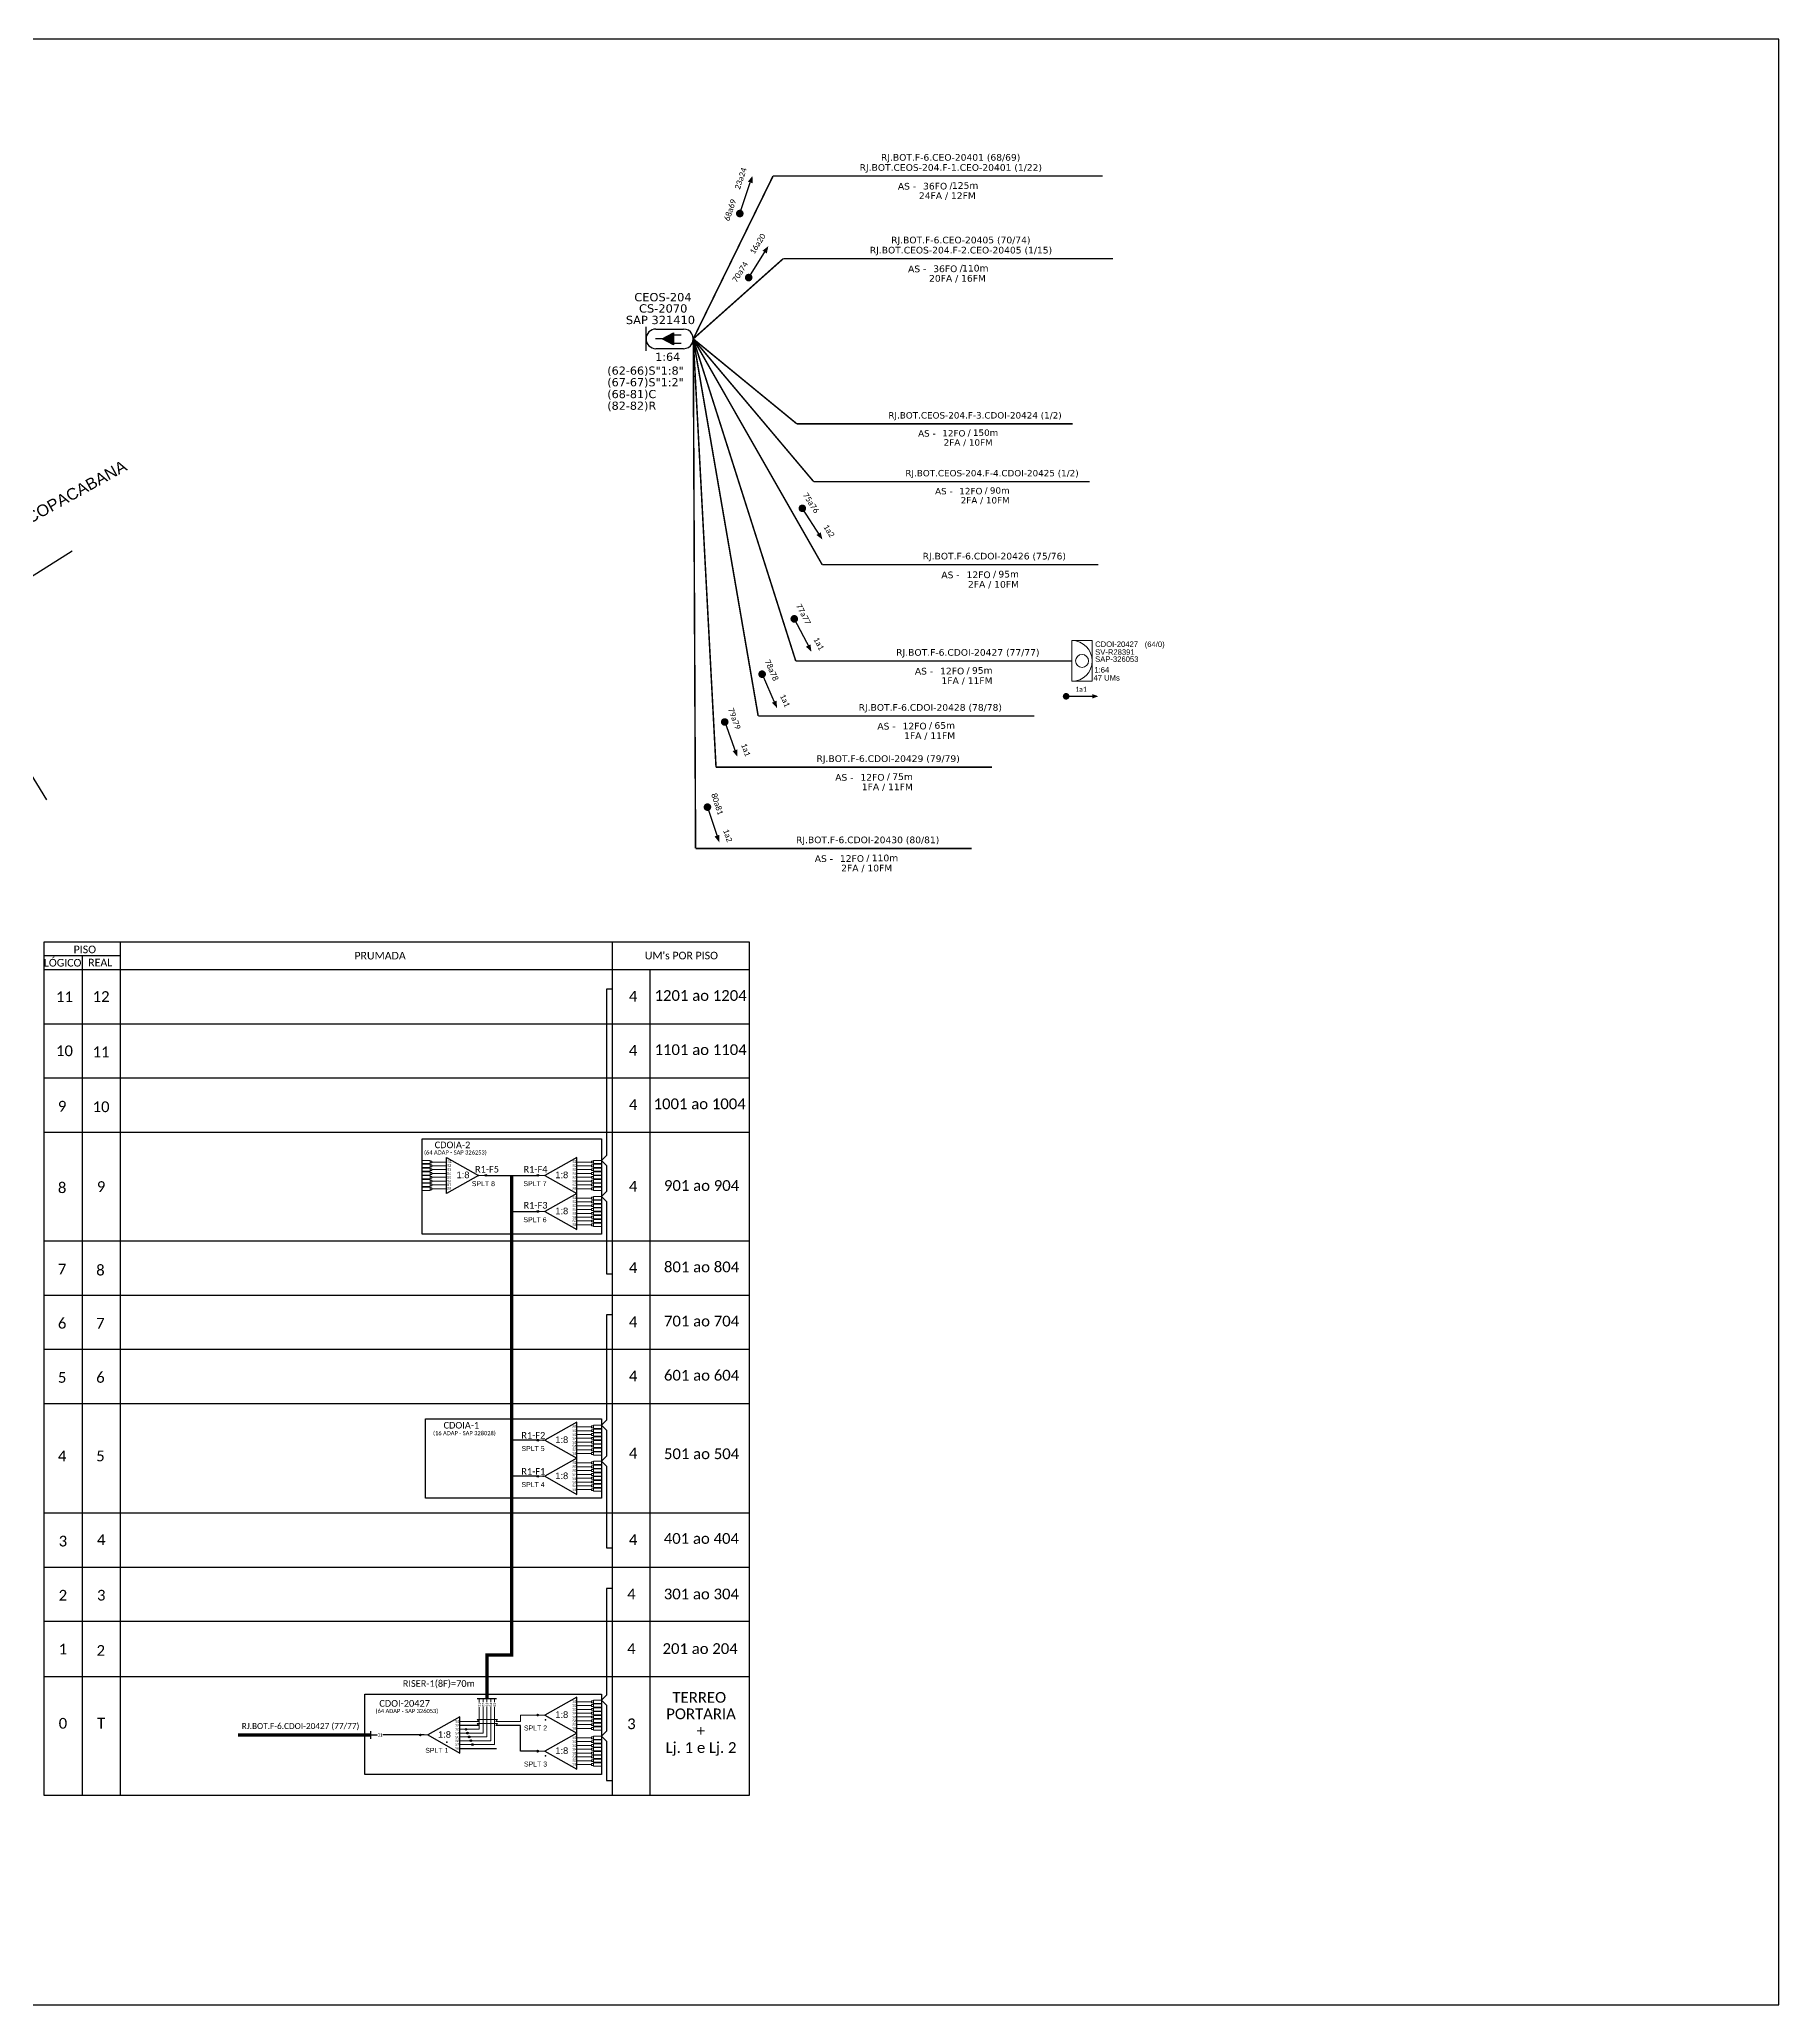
# Model space of a CAD drawing. Extents: x -4 to 837, y 1 to 595.
# Drawn here: x 312 to 837, y 1 to 595 of the extents above; entities that cross this region are included whole.
import ezdxf
from ezdxf.enums import TextEntityAlignment as Align

# ---------------------------------------------------------------- set-up
doc = ezdxf.new("R2010")
doc.units = 0
for name, color, linetype, lineweight in [("20.0-LEGENDA DOS CDO'S", 1, 'Continuous', 0), ('20.1-CDO_INTERIOR', 1, 'Continuous', 0), ('40.1-ETIQUETAS', 1, 'Continuous', 20)]:
    doc.layers.add(name, color=color, linetype=linetype, lineweight=lineweight)
for name, color, linetype in [('20.4-CEOS', 1, 'Continuous'), ('CABO OPTICO EXISTENTE', 5, 'Continuous'), ('CAP a instalar', 1, 'Continuous'), ('QUADRA', 7, 'Continuous'), ('Segmento de Logradouro Texto', 238, 'Continuous'), ('SETA', 7, 'Continuous')]:
    doc.layers.add(name, color=color, linetype=linetype)
doc.layers.add('DROP DE CLIENTE', color=140, linetype='Continuous', plot=False)
doc.styles.add('ARIAL', font='arial.ttf')
doc.styles.add('DIGICADE', font='arial.ttf')
doc.styles.add('siredit', font='verdana.ttf')
doc.styles.add('WMF-Calibri0', font='CALIBRI.TTF')
doc.linetypes.add('FENCELINE1', pattern='A,0.25,-0.1,[133,ltypeshp.shx,S=0.1,R=0,X=-0.1,Y=0],-0.1,1', length=1.45)
doc.linetypes.add('RESERVA', pattern='A,0.5,-0.15,["RESERVA",Standard,S=0.18,R=0,X=0,Y=-0.1],-1.3', length=1.95)

# ---------------------------------------------------------------- blocks, each defined once
blk = doc.blocks.new('ETIQUETA_RS5F')
at = {"layer": '40.1-ETIQUETAS', "color": 0, "style": 'siredit'}
blk.add_text('/', height=1.5, dxfattribs=at).set_placement((1.58, -1.95), align=Align.MIDDLE_RIGHT)
for tag, p in [('ETIQUETA_R_PRIMARIA', (1.21, 4.1)), ('ETIQUETA_R_SECUNDARIA', (1.21, 2.1)), ('F_ATIVAS/F_MORTAS', (1.14, -4.24))]:
    blk.add_attdef(tag, text='', height=1.5, dxfattribs=at).set_placement(p, align=Align.MIDDLE_CENTER)
for tag, p in [('TIPO_CABO', (-6.58, -2.12)), ('CAP_CABO', (0.4, -2.09))]:
    blk.add_attdef(tag, text='', height=1.5, dxfattribs=at).set_placement(p, align=Align.MIDDLE_RIGHT)
blk.add_attdef('METROS', text='', height=1.5, dxfattribs=at).set_placement((2.14, -1.95), align=Align.MIDDLE_LEFT)
for tag, p in [('FUSÃO_1', (0.85, -8.39)), ('FUSÃO_2', (0.85, -10.6)), ('FUSÃO_3', (0.85, -12.93)), ('FUSÃO_4', (0.85, -15.14)), ('FUSÃO_5', (0.85, -17.16))]:
    blk.add_attdef(tag, text='', height=1.5, dxfattribs=at).set_placement(p, align=Align.CENTER)
blk = doc.blocks.new('*U83')
at = {"layer": '20.4-CEOS', "color": 7, "style": 'siredit'}
for tag, p in [('FIBRAS_SPLITTER', (0, 0)), ('FIBRAS_TOP_C', (0, -4.13)), ('RESERVA_FINAIS', (0, -5.46))]:
    blk.add_attdef(tag, p, '', height=1.01, dxfattribs=at)
for tag, p, flags in [('ID_ATIVIDADE', (0, -6.77), 3), ('FATOR', (0, -8.09), 1), ('QTDE', (0, -9.4), 1), ('FID', (0, -10.71), 1)]:
    blk.add_attdef(tag, p, '', height=1.01, dxfattribs=dict(at, flags=flags))
blk = doc.blocks.new('*U84')
at = {"layer": '20.4-CEOS', "color": 7, "style": 'siredit'}
blk.add_attdef('FIBRAS_SPLITTER', (0, 0), '', height=1.01, dxfattribs=at)
for tag, p, flags in [('ID_ATIVIDADE', (0, -1.48), 3), ('FATOR', (0, -2.79), 1), ('QTDE', (0, -4.11), 1), ('FID', (0, -5.42), 1)]:
    blk.add_attdef(tag, p, '', height=1.01, dxfattribs=dict(at, flags=flags))
blk = doc.blocks.new('SPLT_1-8_SC-APC')
at = {"color": 1}
blk.add_lwpolyline([(-7.37, -2.1), (-17.04, -7.55), (-7.37, -13), (-7.37, -2.1)], dxfattribs=at)
at = {"color": 3, "lineweight": 0}
for points in [[(-2.99, -3.51), (-7.37, -3.51)], [(-7.37, -4.66), (-2.99, -4.66)], [(-7.37, -5.82), (-2.99, -5.82)], [(-2.41, -3.02), (-2.41, -4)], [(-2.41, -3.02), (0, -3.02)], [(-2.41, -4), (0, -4)], [(-2.41, -4.17), (-2.41, -5.16)], [(-2.41, -4.17), (0, -4.17)], [(-2.41, -5.16), (0, -5.16)], [(-2.41, -5.32), (-2.41, -6.31)], [(-2.41, -5.32), (0, -5.32)], [(-7.37, -6.97), (-2.99, -6.97)], [(-7.37, -8.12), (-2.99, -8.12)], [(-7.37, -9.28), (-2.99, -9.28)], [(-7.37, -10.43), (-2.99, -10.43)], [(-7.37, -11.58), (-2.99, -11.58)], [(-2.41, -6.31), (0, -6.31)], [(-2.41, -6.48), (-2.41, -7.46)], [(-2.41, -6.48), (0, -6.48)], [(-2.41, -7.46), (0, -7.46)], [(-2.41, -7.63), (-2.41, -8.62)], [(-2.41, -7.63), (0, -7.63)], [(-2.41, -8.62), (0, -8.62)], [(-2.41, -8.78), (-2.41, -9.77)], [(-2.41, -8.78), (0, -8.78)], [(-2.41, -9.77), (0, -9.77)], [(-2.41, -9.94), (-2.41, -10.92)], [(-2.41, -9.94), (0, -9.94)], [(-2.41, -10.92), (0, -10.92)], [(-2.41, -11.09), (-2.41, -12.08)], [(-2.41, -11.09), (0, -11.09)], [(-2.41, -12.08), (0, -12.08)]]:
    blk.add_lwpolyline(points, dxfattribs=at)
for points in [[(-2.99, -3.22), (-2.41, -3.22), (-2.41, -3.8), (-2.99, -3.8)], [(-2.99, -4.38), (-2.41, -4.38), (-2.41, -4.95), (-2.99, -4.95)], [(-2.99, -5.53), (-2.41, -5.53), (-2.41, -6.1), (-2.99, -6.1)], [(-2.99, -6.68), (-2.41, -6.68), (-2.41, -7.26), (-2.99, -7.26)], [(-2.99, -7.84), (-2.41, -7.84), (-2.41, -8.41), (-2.99, -8.41)], [(-2.99, -8.99), (-2.41, -8.99), (-2.41, -9.56), (-2.99, -9.56)], [(-2.99, -10.14), (-2.41, -10.14), (-2.41, -10.72), (-2.99, -10.72)], [(-2.99, -11.3), (-2.41, -11.3), (-2.41, -11.87), (-2.99, -11.87)]]:
    blk.add_lwpolyline(points, close=True, dxfattribs=at)
at = {"color": 1, "lineweight": 0}
blk.add_lwpolyline([(-17.04, -7.55), (-19.26, -7.55)], dxfattribs=at)
at = {"color": 1, "style": 'ARIAL'}
for s, height, p in [('S1', 0.75, (-8.74, -3.78)), ('S2', 0.75, (-8.74, -4.97)), ('S3', 0.75, (-8.74, -6.18)), ('1:8', 2, (-13.91, -8.4)), ('S4', 0.75, (-8.74, -7.36)), ('S5', 0.75, (-8.74, -8.57)), ('S6', 0.75, (-8.74, -9.69)), ('S7', 0.75, (-8.74, -10.78)), ('S8', 0.75, (-8.74, -11.9))]:
    blk.add_text(s, height=height, dxfattribs=at).set_placement(p)
blk = doc.blocks.new('SPLITTER_')
blk.add_point((0, 0))
at = {"style": 'ARIAL', "flags": 4}
blk.add_attdef('SPLT', (0, -3.26), '', height=1.5, dxfattribs=at)
blk = doc.blocks.new('SPLT_1-8_SC-APC_ESQ')
at = {"color": 3, "lineweight": 0}
for points in [[(2.41, -3.02), (0, -3.02)], [(2.41, -4), (0, -4)], [(2.41, -4.17), (0, -4.17)], [(2.41, -5.16), (0, -5.16)], [(2.41, -5.32), (0, -5.32)], [(2.41, -3.02), (2.41, -4)], [(2.41, -4.17), (2.41, -5.16)], [(2.41, -5.32), (2.41, -6.31)], [(2.99, -3.51), (7.37, -3.51)], [(7.37, -4.66), (2.99, -4.66)], [(7.37, -5.82), (2.99, -5.82)], [(2.41, -6.31), (0, -6.31)], [(2.41, -6.48), (0, -6.48)], [(2.41, -7.46), (0, -7.46)], [(2.41, -7.63), (0, -7.63)], [(2.41, -8.62), (0, -8.62)], [(2.41, -8.78), (0, -8.78)], [(2.41, -9.77), (0, -9.77)], [(2.41, -9.94), (0, -9.94)], [(2.41, -10.92), (0, -10.92)], [(2.41, -11.09), (0, -11.09)], [(2.41, -6.48), (2.41, -7.46)], [(2.41, -7.63), (2.41, -8.62)], [(2.41, -8.78), (2.41, -9.77)], [(2.41, -9.94), (2.41, -10.92)], [(2.41, -11.09), (2.41, -12.08)], [(7.37, -6.97), (2.99, -6.97)], [(7.37, -8.12), (2.99, -8.12)], [(7.37, -9.28), (2.99, -9.28)], [(7.37, -10.43), (2.99, -10.43)], [(7.37, -11.58), (2.99, -11.58)], [(2.41, -12.08), (0, -12.08)]]:
    blk.add_lwpolyline(points, dxfattribs=at)
for points in [[(2.99, -3.22), (2.41, -3.22), (2.41, -3.8), (2.99, -3.8)], [(2.99, -4.38), (2.41, -4.38), (2.41, -4.95), (2.99, -4.95)], [(2.99, -5.53), (2.41, -5.53), (2.41, -6.1), (2.99, -6.1)], [(2.99, -6.68), (2.41, -6.68), (2.41, -7.26), (2.99, -7.26)], [(2.99, -7.84), (2.41, -7.84), (2.41, -8.41), (2.99, -8.41)], [(2.99, -8.99), (2.41, -8.99), (2.41, -9.56), (2.99, -9.56)], [(2.99, -10.14), (2.41, -10.14), (2.41, -10.72), (2.99, -10.72)], [(2.99, -11.3), (2.41, -11.3), (2.41, -11.87), (2.99, -11.87)]]:
    blk.add_lwpolyline(points, close=True, dxfattribs=at)
at = {"color": 1}
blk.add_lwpolyline([(7.37, -2.1), (17.04, -7.55), (7.37, -13), (7.37, -2.1)], dxfattribs=at)
at = {"color": 1, "lineweight": 0}
blk.add_lwpolyline([(17.04, -7.55), (19.26, -7.55)], dxfattribs=at)
at = {"color": 1, "style": 'ARIAL'}
for s, height, p in [('S3', 0.75, (7.55, -6.18)), ('S2', 0.75, (7.56, -4.97)), ('S1', 0.75, (7.7, -3.78)), ('S5', 0.75, (7.55, -8.57)), ('S4', 0.75, (7.55, -7.36)), ('S6', 0.75, (7.55, -9.69)), ('S7', 0.75, (7.55, -10.78)), ('S8', 0.75, (7.55, -11.9)), ('1:8', 2, (10.45, -8.4))]:
    blk.add_text(s, height=height, dxfattribs=at).set_placement(p)

msp = doc.modelspace()

# ---------------------------------------------------------------- hatches: boundary and pattern name
h = msp.add_hatch(color=3)
h.dxf.hatch_style = 1
edge = h.paths.add_edge_path()
edge.add_arc((446.44, 251.9), 0.256, 0, 360)
h = msp.add_hatch(color=3)
h.dxf.hatch_style = 1
edge = h.paths.add_edge_path()
edge.add_arc((462.15, 251.9), 0.256, 0, 360)
h = msp.add_hatch(color=3)
h.dxf.hatch_style = 1
edge = h.paths.add_edge_path()
edge.add_arc((462.15, 241.01), 0.256, 0, 360)
h = msp.add_hatch(color=3)
h.dxf.hatch_style = 1
edge = h.paths.add_edge_path()
edge.add_arc((462.15, 171.86), 0.256, 0, 360)
h = msp.add_hatch(color=3)
h.dxf.hatch_style = 1
edge = h.paths.add_edge_path()
edge.add_arc((462.15, 160.96), 0.256, 0, 360)
h = msp.add_hatch(color=3)
h.dxf.hatch_style = 1
edge = h.paths.add_edge_path()
edge.add_arc((440.45, 84.5), 0.256, 0, 360)
h = msp.add_hatch(color=3)
h.dxf.hatch_style = 1
edge = h.paths.add_edge_path()
edge.add_arc((440.95, 83.34), 0.256, 0, 360)
h = msp.add_hatch(color=3)
h.dxf.hatch_style = 1
edge = h.paths.add_edge_path()
edge.add_arc((462.12, 88.78), 0.256, 0, 360)
h = msp.add_hatch(color=3)
h.dxf.hatch_style = 1
edge = h.paths.add_edge_path()
edge.add_arc((426.68, 82.77), 0.256, 0, 360)
h = msp.add_hatch(color=3)
h.dxf.hatch_style = 1
edge = h.paths.add_edge_path()
edge.add_arc((441.45, 82.19), 0.256, 0, 360)
h = msp.add_hatch(color=3)
h.dxf.hatch_style = 1
edge = h.paths.add_edge_path()
edge.add_arc((441.95, 81.04), 0.256, 0, 360)
h = msp.add_hatch(color=3)
h.dxf.hatch_style = 1
edge = h.paths.add_edge_path()
edge.add_arc((442.45, 79.88), 0.256, 0, 360)
h = msp.add_hatch(color=3)
h.dxf.hatch_style = 1
edge = h.paths.add_edge_path()
edge.add_arc((462.12, 77.88), 0.256, 0, 360)
at = {"layer": 'DROP DE CLIENTE'}
h = msp.add_hatch(color=5, dxfattribs=at)
h.dxf.hatch_style = 1
h.paths.add_polyline_path([(503.15, 506.55), (499.72, 504.73), (503.15, 502.9)])

# ---------------------------------------------------------------- linework, layer by layer
for p, q in [((837.17, 595.26), (-3.83, 595.26)), ((837.17, 1.26), (837.17, 595.26)), ((-3.83, 1.26), (837.17, 1.26))]:
    msp.add_line(p, q)
at = {"color": 3}
msp.add_line((427.8, 82.77), (415.36, 82.77), dxfattribs=at)
for points, const_width in [([(523.04, 542.06, 1), (523.4, 543.15, 1)], 1.15), ([(525.6, 522.76, 1), (526.21, 523.73, 1)], 1.15), ([(541.8, 453.99, 1), (542.42, 453.02, 1)], 1.15), ([(539.4, 420.61, 1), (539.94, 419.59, 1)], 1.15), ([(529.73, 403.91, 1), (530.19, 402.86, 1)], 1.15), ([(621.33, 396.69, 1), (622.33, 396.69, 1)], 1), ([(518.45, 389.47, 1), (518.85, 388.39, 1)], 1.15), ([(513.25, 363.75, 1), (513.61, 362.66, 1)], 1.15)]:
    msp.add_lwpolyline(points, format="xyb", close=True, dxfattribs=dict(const_width=const_width))
at = {"color": 0}
for points in [[(526.19, 322.35), (312.88, 322.35)], [(336.02, 318.23), (312.88, 318.23)]]:
    msp.add_lwpolyline(points, dxfattribs=at)
for points in [[(312.88, 322.35), (312.88, 64.63), (526.19, 64.63), (526.19, 322.35)], [(336.02, 64.63), (336.02, 322.35)], [(484.6, 322.35), (484.6, 64.63)], [(324.45, 318.23), (324.45, 64.63)], [(312.88, 314.12), (526.19, 314.12)], [(496.17, 64.63), (496.17, 314.12)], [(312.88, 297.75), (526.19, 297.75)], [(312.88, 281.38), (526.19, 281.38)], [(312.88, 265.01), (526.19, 265.01)], [(312.88, 232.09), (526.19, 232.09)], [(312.88, 215.72), (526.19, 215.72)], [(312.88, 199.34), (526.19, 199.34)], [(312.88, 182.97), (526.19, 182.97)], [(312.88, 149.88), (526.19, 149.88)], [(312.88, 133.51), (526.19, 133.51)], [(312.88, 117.14), (526.19, 117.14)], [(312.88, 100.46), (526.19, 100.46)]]:
    msp.add_lwpolyline(points)
at = {"color": 3}
for points in [[(484.61, 308.19), (482.96, 308.19), (482.95, 257.94), (481.38, 256.43), (482.95, 254.93), (482.95, 247.04), (481.38, 245.54), (482.95, 244.03), (482.95, 222.14), (484.6, 222.14)], [(484.61, 209.78), (482.96, 209.78), (482.95, 177.89), (481.38, 176.38), (482.95, 174.88), (482.95, 166.99), (481.38, 165.49), (482.95, 163.98), (482.95, 139.38), (484.6, 139.38)], [(484.6, 127.02), (482.95, 127.02), (482.95, 94.82), (481.39, 93.31), (482.95, 91.8), (482.95, 83.92), (481.38, 82.41), (482.95, 80.9), (482.95, 73.02), (482.95, 73.02), (482.95, 73.02), (482.95, 69.01), (482.95, 69.01), (482.95, 69.01), (482.95, 69.01), (484.6, 69.01)], [(411.75, 82.77), (413.48, 82.77)]]:
    msp.add_lwpolyline(points, dxfattribs=at)
at = {"color": 1}
for points in [[(427.18, 262.96), (481.41, 262.96), (481.41, 234.14), (427.18, 234.14)], [(428.25, 178.28), (481.38, 178.28), (481.38, 154.39), (428.25, 154.39)], [(409.91, 95.11), (481.38, 95.11), (481.38, 70.85), (409.91, 70.85)]]:
    msp.add_lwpolyline(points, close=True, dxfattribs=at)
at = {"color": 5, "const_width": 1}
msp.add_lwpolyline([(454.28, 251.9), (454.28, 106.94), (446.77, 106.94), (446.77, 93.79)], dxfattribs=at)
at = {"color": 5}
for points in [[(446.44, 251.9), (462.12, 251.9)], [(454.28, 241.01), (462.12, 241.01)], [(462.12, 171.86), (454.28, 171.86)], [(462.12, 160.96), (454.28, 160.96)], [(443.81, 93.79), (449.73, 93.79)]]:
    msp.add_lwpolyline(points, dxfattribs=at)
at = {"color": 5, "lineweight": 0}
for points in [[(444.46, 91.21), (444.46, 84.5), (440.69, 84.5)], [(441.19, 83.34), (445.62, 83.34), (445.62, 91.24)], [(441.69, 82.19), (446.77, 82.19), (446.77, 91.24)], [(442.19, 81.04), (447.93, 81.04), (447.93, 91.24)], [(442.69, 79.88), (449.09, 79.88), (449.09, 91.24)], [(444.46, 93.79), (444.46, 92.63)], [(445.62, 93.79), (445.62, 92.67)], [(446.78, 93.95), (446.78, 92.66)], [(447.93, 93.79), (447.93, 92.67)], [(449.09, 93.79), (449.09, 92.67)]]:
    msp.add_lwpolyline(points, dxfattribs=at)
at = {"color": 1, "const_width": 1}
msp.add_lwpolyline([(371.52, 82.81), (411.75, 82.81)], dxfattribs=at)
at = {"color": 1}
for points in [[(411.75, 81.6), (411.75, 83.96)], [(438.58, 88.21), (428.91, 82.77), (438.58, 77.32), (438.58, 88.21)]]:
    msp.add_lwpolyline(points, dxfattribs=at)
at = {"color": 7, "lineweight": 0}
for points in [[(444.39, 86.8), (438.58, 86.8)], [(440.45, 84.5), (438.58, 84.5)], [(438.58, 83.34), (440.95, 83.34)], [(444.39, 86.8), (443.83, 87.43), (444.8, 87.43)], [(444.39, 85.65), (443.83, 86.27), (444.8, 86.27)], [(449.46, 86.8), (450.02, 87.43), (444.8, 87.43)], [(449.46, 85.65), (450.02, 86.27), (444.8, 86.27)], [(462.12, 88.78), (456.94, 88.78), (456.94, 86.8), (449.46, 86.8)], [(438.58, 82.19), (441.45, 82.19)], [(438.58, 81.04), (441.95, 81.04)], [(438.58, 79.88), (442.45, 79.88)]]:
    msp.add_lwpolyline(points, dxfattribs=at)
at = {"color": 7}
for points in [[(444.39, 85.65), (438.58, 85.65)], [(462.12, 77.88), (456.94, 77.88), (456.94, 85.65), (449.46, 85.65)]]:
    msp.add_lwpolyline(points, dxfattribs=at)
at = {"color": 1, "lineweight": 0}
msp.add_lwpolyline([(428.91, 82.77), (426.68, 82.77)], dxfattribs=at)
at = {"color": 8, "linetype": 'RESERVA', "ltscale": 4}
msp.add_lwpolyline([(438.58, 78.73), (449.68, 78.73)], dxfattribs=at)
at = {"color": 3}
for centre, radius in [((446.44, 251.9), 0.256), ((462.15, 251.9), 0.256), ((462.15, 241.01), 0.256), ((462.15, 171.86), 0.256), ((462.15, 160.96), 0.256), ((440.45, 84.5), 0.256), ((440.95, 83.34), 0.256), ((440.95, 83.34), 0.242), ((462.12, 88.78), 0.256), ((426.68, 82.77), 0.256), ((441.45, 82.19), 0.256), ((441.45, 82.19), 0.242), ((441.95, 81.04), 0.256), ((441.95, 81.04), 0.242), ((442.45, 79.88), 0.256), ((442.45, 79.88), 0.242), ((462.12, 77.88), 0.256)]:
    msp.add_circle(centre, radius, dxfattribs=at)
at = {"layer": '20.1-CDO_INTERIOR', "color": 1, "lineweight": 18}
msp.add_lwpolyline([(629.71, 401.22), (629.71, 413.54), (623.55, 413.54), (623.55, 401.22)], close=True, dxfattribs=at)
msp.add_circle((626.63, 407.38), 1.97, dxfattribs=at)
msp.add_arc((623.55, 407.38), 6.16, 270, 90, dxfattribs=at)
at = {"layer": '20.4-CEOS', "color": 5}
for p, q in [((494.89, 501.15), (494.89, 508.31)), ((497.85, 507.7), (506.18, 507.7)), ((503, 505.91), (505.53, 505.91)), ((499.72, 504.73), (497.72, 504.73)), ((506.18, 501.76), (497.85, 501.76)), ((499.72, 504.73), (499.72, 504.73)), ((503, 503.44), (505.53, 503.44))]:
    msp.add_line(p, q, dxfattribs=at)
for centre, start_param, end_param in [((497.85, 504.73), -0.785398, 2.356194), ((506.18, 504.73), 2.356194, 5.497787)]:
    msp.add_ellipse(centre, major_axis=(-2.1, 2.1), ratio=1, start_param=start_param, end_param=end_param, dxfattribs=at)
at = {"layer": 'CAP a instalar', "color": 7, "linetype": 'FENCELINE1', "ltscale": 12, "const_width": 0.461}
for points in [[(533.26, 553.94), (509.14, 504.72)], [(533.26, 553.94), (632.9, 553.94)], [(536.33, 528.96), (509.14, 504.72)], [(536.33, 528.96), (635.97, 528.96)], [(509.85, 350.72), (509.14, 504.72)], [(516.03, 375.28), (509.14, 504.72)], [(528.77, 390.75), (509.14, 504.72)], [(548.11, 436.48), (509.14, 504.72)], [(548.11, 436.48), (631.54, 436.48)], [(528.77, 390.75), (612.2, 390.75)], [(516.03, 375.28), (599.46, 375.28)], [(509.85, 350.72), (593.27, 350.72)]]:
    msp.add_lwpolyline(points, dxfattribs=at)
at = {"layer": 'CAP a instalar', "color": 8, "linetype": 'FENCELINE1', "ltscale": 12, "const_width": 0.461}
for points in [[(545.54, 461.57), (509.14, 504.72)], [(509.14, 504.72), (540.45, 479.04)], [(540.45, 479.04), (623.84, 479.04)], [(545.54, 461.57), (628.97, 461.57)]]:
    msp.add_lwpolyline(points, dxfattribs=at)
at = {"layer": 'CAP a instalar', "linetype": 'FENCELINE1', "ltscale": 12, "const_width": 0.461}
for points in [[(540.12, 407.38), (509.14, 504.72)], [(540.12, 407.38), (623.55, 407.38)]]:
    msp.add_lwpolyline(points, dxfattribs=at)
at = {"layer": 'DROP DE CLIENTE', "color": 5}
msp.add_lwpolyline([(503.15, 506.55), (503.15, 502.9), (499.72, 504.73), (503.15, 506.55)], dxfattribs=at)
at = {"layer": 'QUADRA', "ltscale": 5e-05}
msp.add_lwpolyline([(313.76, 365.45), (289.79, 404.43, -0.361157), (292.35, 422.35), (321.49, 440.69)], format="xyb", dxfattribs=at)
at = {"layer": 'SETA'}
for points in [[(523.22, 542.61), (526.37, 551.98)], [(525.91, 523.24), (531.15, 531.62)], [(542.11, 453.5), (547.44, 445.18)], [(539.67, 420.1), (544.23, 411.33)], [(529.96, 403.38), (533.93, 394.33)], [(621.83, 396.69), (630.43, 396.69)], [(518.65, 388.93), (522.03, 379.64)], [(513.43, 363.2), (516.55, 353.82)]]:
    msp.add_lwpolyline(points, dxfattribs=at)
for points in [[(525.64, 552.22), (527.04, 553.98), (527.09, 551.74)], [(530.07, 531.37), (531.84, 532.75), (531.37, 530.55)], [(547.67, 446.27), (548.17, 444.08), (546.38, 445.44)], [(544.56, 412.39), (544.86, 410.17), (543.2, 411.68)], [(534.32, 395.37), (534.47, 393.13), (532.92, 394.75)], [(629.74, 397.37), (631.57, 396.7), (629.74, 396.03)], [(522.5, 380.65), (522.5, 378.41), (521.05, 380.12)], [(517.04, 354.82), (516.98, 352.58), (515.59, 354.34)]]:
    msp.add_solid(points, dxfattribs=at)

# ---------------------------------------------------------------- block references
msp.add_blockref('SPLT_1-8_SC-APC_ESQ', (427.18, 259.45))
at = {"color": 3}
for p in [(481.38, 259.45), (481.38, 248.55), (481.38, 179.4), (481.38, 168.5), (481.38, 96.33), (481.38, 85.43)]:
    msp.add_blockref('SPLT_1-8_SC-APC', p, dxfattribs=at)
ref = msp.add_blockref('SPLITTER_', (444.21, 251.91))
ref.add_attrib('SPLT', 'SPLT 8', (442.23, 248.65), dxfattribs={"height": 1.5, "style": 'ARIAL'})
ref = msp.add_blockref('SPLITTER_', (464.35, 251.91), dxfattribs=dict(xscale=-1))
ref.add_attrib('SPLT', 'SPLT 7', (457.82, 248.65), dxfattribs={"height": 1.5, "style": 'ARIAL'})
ref = msp.add_blockref('SPLITTER_', (464.35, 241.02), dxfattribs=dict(xscale=-1))
ref.add_attrib('SPLT', 'SPLT 6', (457.82, 237.75), dxfattribs={"height": 1.5, "style": 'ARIAL'})
ref = msp.add_blockref('SPLITTER_', (463.77, 171.86), dxfattribs=dict(xscale=-1))
ref.add_attrib('SPLT', 'SPLT 5', (457.23, 168.59), dxfattribs={"height": 1.5, "style": 'ARIAL'})
ref = msp.add_blockref('SPLITTER_', (463.77, 160.96), dxfattribs=dict(xscale=-1))
ref.add_attrib('SPLT', 'SPLT 4', (457.23, 157.7), dxfattribs={"height": 1.5, "style": 'ARIAL'})
ref = msp.add_blockref('SPLITTER_', (464.51, 87.4), dxfattribs=dict(xscale=-1))
ref.add_attrib('SPLT', 'SPLT 2', (457.98, 84.14), dxfattribs={"height": 1.5, "style": 'ARIAL'})
ref = msp.add_blockref('SPLITTER_', (434.69, 80.64), dxfattribs=dict(xscale=-1))
ref.add_attrib('SPLT', 'SPLT 1', (428.16, 77.38), dxfattribs={"height": 1.5, "style": 'ARIAL'})
ref = msp.add_blockref('SPLITTER_', (464.51, 76.5), dxfattribs=dict(xscale=-1))
ref.add_attrib('SPLT', 'SPLT 3', (457.98, 73.24), dxfattribs={"height": 1.5, "style": 'ARIAL'})
at = {"layer": '20.4-CEOS', "color": 5, "lineweight": 0}
ref = msp.add_blockref('*U83', (483.16, 493.9, 0.29), dxfattribs=dict(at, xscale=2.437584808631023, yscale=2.437584808631023, zscale=2.437584808631023))
ref.add_attrib('FIBRAS_SPLITTER', '(62-66)S"1:8"', (483.16, 493.9, 0.29), dxfattribs={"color": 5, "height": 2.4612, "style": 'siredit'})
ref.add_attrib('FIBRAS_TOP_C', '(68-81)C', (483.16, 486.81, 0.29), dxfattribs={"color": 5, "height": 2.461, "style": 'siredit'})
ref.add_attrib('RESERVA_FINAIS', '(82-82)R', (483.16, 483.29, 0.29), dxfattribs={"color": 5, "height": 2.461, "style": 'siredit'})
ref = msp.add_blockref('*U84', (483.16, 490.39, 0.29), dxfattribs=dict(at, xscale=2.437584808631023, yscale=2.437584808631023, zscale=2.437584808631023))
ref.add_attrib('FIBRAS_SPLITTER', '(67-67)S"1:2"', (483.16, 490.39, 0.29), dxfattribs={"color": 5, "height": 2.4612, "style": 'siredit'})
at = {"layer": 'CAP a instalar', "color": 7, "linetype": 'FENCELINE1', "ltscale": 7}
ref = msp.add_blockref('ETIQUETA_RS5F', (585.39, 553.69), dxfattribs=dict(at, xscale=1.343316955964207, yscale=1.343316955964207, zscale=1.343316955964207))
ref.add_attrib('ETIQUETA_R_PRIMARIA', 'RJ.BOT.F-6.CEO-20401 (68/69)', dxfattribs={"layer": '40.1-ETIQUETAS', "color": 0, "height": 2.015, "style": 'siredit'}).set_placement((586.93, 559.57), align=Align.MIDDLE_CENTER)
ref.add_attrib('ETIQUETA_R_SECUNDARIA', 'RJ.BOT.CEOS-204.F-1.CEO-20401 (1/22)', dxfattribs={"layer": '40.1-ETIQUETAS', "color": 0, "height": 2.015, "style": 'siredit'}).set_placement((586.98, 556.52), align=Align.MIDDLE_CENTER)
ref.add_attrib('TIPO_CABO', 'AS -', dxfattribs={"layer": '40.1-ETIQUETAS', "color": 0, "height": 2.015, "style": 'siredit'}).set_placement((576.5, 550.85), align=Align.MIDDLE_RIGHT)
ref.add_attrib('CAP_CABO', '36FO', dxfattribs={"layer": '40.1-ETIQUETAS', "color": 0, "height": 2.015, "style": 'siredit'}).set_placement((585.88, 550.88), align=Align.MIDDLE_RIGHT)
ref.add_attrib('METROS', '125m', dxfattribs={"layer": '40.1-ETIQUETAS', "color": 0, "height": 2.015, "style": 'siredit'}).set_placement((587.32, 551.07), align=Align.MIDDLE_LEFT)
ref.add_attrib('F_ATIVAS/F_MORTAS', '24FA / 12FM', dxfattribs={"layer": '40.1-ETIQUETAS', "color": 0, "height": 2.015, "style": 'siredit'}).set_placement((585.93, 547.99), align=Align.MIDDLE_CENTER)
ref = msp.add_blockref('ETIQUETA_RS5F', (588.46, 528.71), dxfattribs=dict(at, xscale=1.343316955964207, yscale=1.343316955964207, zscale=1.343316955964207))
ref.add_attrib('ETIQUETA_R_PRIMARIA', 'RJ.BOT.F-6.CEO-20405 (70/74)', dxfattribs={"layer": '40.1-ETIQUETAS', "color": 0, "height": 2.015, "style": 'siredit'}).set_placement((590, 534.59), align=Align.MIDDLE_CENTER)
ref.add_attrib('ETIQUETA_R_SECUNDARIA', 'RJ.BOT.CEOS-204.F-2.CEO-20405 (1/15)', dxfattribs={"layer": '40.1-ETIQUETAS', "color": 0, "height": 2.015, "style": 'siredit'}).set_placement((590.05, 531.54), align=Align.MIDDLE_CENTER)
ref.add_attrib('TIPO_CABO', 'AS -', dxfattribs={"layer": '40.1-ETIQUETAS', "color": 0, "height": 2.015, "style": 'siredit'}).set_placement((579.58, 525.87), align=Align.MIDDLE_RIGHT)
ref.add_attrib('CAP_CABO', '36FO', dxfattribs={"layer": '40.1-ETIQUETAS', "color": 0, "height": 2.015, "style": 'siredit'}).set_placement((588.95, 525.9), align=Align.MIDDLE_RIGHT)
ref.add_attrib('METROS', '110m', dxfattribs={"layer": '40.1-ETIQUETAS', "color": 0, "height": 2.015, "style": 'siredit'}).set_placement((590.39, 526.09), align=Align.MIDDLE_LEFT)
ref.add_attrib('F_ATIVAS/F_MORTAS', '20FA / 16FM', dxfattribs={"layer": '40.1-ETIQUETAS', "color": 0, "height": 2.015, "style": 'siredit'}).set_placement((589, 523.01), align=Align.MIDDLE_CENTER)
at = {"layer": 'CAP a instalar', "color": 8, "linetype": 'FENCELINE1', "ltscale": 7}
ref = msp.add_blockref('ETIQUETA_RS5F', (590.93, 478.89), dxfattribs=dict(at, xscale=1.290121604507019, yscale=1.290121604507019, zscale=1.290121604507019))
ref.add_attrib('ETIQUETA_R_SECUNDARIA', 'RJ.BOT.CEOS-204.F-3.CDOI-20424 (1/2)', dxfattribs={"layer": 'CABO OPTICO EXISTENTE', "color": 0, "height": 1.9352, "style": 'siredit'}).set_placement((594.29, 481.61), align=Align.MIDDLE_CENTER)
ref.add_attrib('TIPO_CABO', 'AS -', dxfattribs={"layer": '40.1-ETIQUETAS', "color": 0, "height": 1.935, "style": 'siredit'}).set_placement((582.4, 476.16), align=Align.MIDDLE_RIGHT)
ref.add_attrib('CAP_CABO', '12FO', dxfattribs={"layer": '40.1-ETIQUETAS', "color": 0, "height": 1.935, "style": 'siredit'}).set_placement((591.4, 476.19), align=Align.MIDDLE_RIGHT)
ref.add_attrib('METROS', '150m', dxfattribs={"layer": '40.1-ETIQUETAS', "color": 0, "height": 1.935, "style": 'siredit'}).set_placement((593.66, 476.37), align=Align.MIDDLE_LEFT)
ref.add_attrib('F_ATIVAS/F_MORTAS', '2FA / 10FM', dxfattribs={"layer": '40.1-ETIQUETAS', "color": 0, "height": 1.935, "style": 'siredit'}).set_placement((592.23, 473.42), align=Align.MIDDLE_CENTER)
ref = msp.add_blockref('ETIQUETA_RS5F', (596.06, 461.42), dxfattribs=dict(at, xscale=1.290121604507019, yscale=1.290121604507019, zscale=1.290121604507019))
ref.add_attrib('ETIQUETA_R_SECUNDARIA', 'RJ.BOT.CEOS-204.F-4.CDOI-20425 (1/2)', dxfattribs={"layer": 'CABO OPTICO EXISTENTE', "color": 0, "height": 1.9352, "style": 'siredit'}).set_placement((599.43, 464.14), align=Align.MIDDLE_CENTER)
ref.add_attrib('TIPO_CABO', 'AS -', dxfattribs={"layer": '40.1-ETIQUETAS', "color": 0, "height": 1.935, "style": 'siredit'}).set_placement((587.53, 458.69), align=Align.MIDDLE_RIGHT)
ref.add_attrib('CAP_CABO', '12FO', dxfattribs={"layer": '40.1-ETIQUETAS', "color": 0, "height": 1.935, "style": 'siredit'}).set_placement((596.54, 458.72), align=Align.MIDDLE_RIGHT)
ref.add_attrib('METROS', '90m', dxfattribs={"layer": '40.1-ETIQUETAS', "color": 0, "height": 1.935, "style": 'siredit'}).set_placement((598.79, 458.9), align=Align.MIDDLE_LEFT)
ref.add_attrib('F_ATIVAS/F_MORTAS', '2FA / 10FM', dxfattribs={"layer": '40.1-ETIQUETAS', "color": 0, "height": 1.935, "style": 'siredit'}).set_placement((597.37, 455.94), align=Align.MIDDLE_CENTER)
at = {"layer": 'CAP a instalar', "color": 7, "linetype": 'FENCELINE1', "ltscale": 7}
ref = msp.add_blockref('ETIQUETA_RS5F', (598.53, 436.23), dxfattribs=dict(at, xscale=1.34331695596316, yscale=1.34331695596316, zscale=1.34331695596316))
ref.add_attrib('ETIQUETA_R_SECUNDARIA', 'RJ.BOT.F-6.CDOI-20426 (75/76)', dxfattribs={"layer": 'CABO OPTICO EXISTENTE', "color": 0, "height": 2.015, "style": 'siredit'}).set_placement((600.12, 439.06), align=Align.MIDDLE_CENTER)
ref.add_attrib('TIPO_CABO', 'AS -', dxfattribs={"layer": '40.1-ETIQUETAS', "color": 0, "height": 2.015, "style": 'siredit'}).set_placement((589.64, 433.39), align=Align.MIDDLE_RIGHT)
ref.add_attrib('CAP_CABO', '12FO', dxfattribs={"layer": '40.1-ETIQUETAS', "color": 0, "height": 2.015, "style": 'siredit'}).set_placement((599.02, 433.42), align=Align.MIDDLE_RIGHT)
ref.add_attrib('METROS', '95m', dxfattribs={"layer": '40.1-ETIQUETAS', "color": 0, "height": 2.015, "style": 'siredit'}).set_placement((601.36, 433.61), align=Align.MIDDLE_LEFT)
ref.add_attrib('F_ATIVAS/F_MORTAS', '2FA / 10FM', dxfattribs={"layer": '40.1-ETIQUETAS', "color": 0, "height": 2.015, "style": 'siredit'}).set_placement((599.87, 430.53), align=Align.MIDDLE_CENTER)
at = {"layer": 'CAP a instalar', "color": 1, "linetype": 'FENCELINE1', "ltscale": 7}
ref = msp.add_blockref('ETIQUETA_RS5F', (590.54, 407.13), dxfattribs=dict(at, xscale=1.34331695596316, yscale=1.34331695596316, zscale=1.34331695596316))
ref.add_attrib('ETIQUETA_R_SECUNDARIA', 'RJ.BOT.F-6.CDOI-20427 (77/77)', dxfattribs={"layer": 'CABO OPTICO EXISTENTE', "color": 0, "height": 2.015, "style": 'siredit'}).set_placement((592.13, 409.96), align=Align.MIDDLE_CENTER)
ref.add_attrib('TIPO_CABO', 'AS -', dxfattribs={"layer": '40.1-ETIQUETAS', "color": 0, "height": 2.015, "style": 'siredit'}).set_placement((581.65, 404.29), align=Align.MIDDLE_RIGHT)
ref.add_attrib('CAP_CABO', '12FO', dxfattribs={"layer": '40.1-ETIQUETAS', "color": 0, "height": 2.015, "style": 'siredit'}).set_placement((591.03, 404.32), align=Align.MIDDLE_RIGHT)
ref.add_attrib('METROS', '95m', dxfattribs={"layer": '40.1-ETIQUETAS', "color": 0, "height": 2.015, "style": 'siredit'}).set_placement((593.38, 404.51), align=Align.MIDDLE_LEFT)
ref.add_attrib('F_ATIVAS/F_MORTAS', '1FA / 11FM', dxfattribs={"layer": '40.1-ETIQUETAS', "color": 0, "height": 2.015, "style": 'siredit'}).set_placement((591.87, 401.43), align=Align.MIDDLE_CENTER)
at = {"layer": 'CAP a instalar', "color": 7, "linetype": 'FENCELINE1', "ltscale": 7}
ref = msp.add_blockref('ETIQUETA_RS5F', (579.19, 390.5), dxfattribs=dict(at, xscale=1.34331695596316, yscale=1.34331695596316, zscale=1.34331695596316))
ref.add_attrib('ETIQUETA_R_SECUNDARIA', 'RJ.BOT.F-6.CDOI-20428 (78/78)', dxfattribs={"layer": 'CABO OPTICO EXISTENTE', "color": 0, "height": 2.015, "style": 'siredit'}).set_placement((580.78, 393.33), align=Align.MIDDLE_CENTER)
ref.add_attrib('TIPO_CABO', 'AS -', dxfattribs={"layer": '40.1-ETIQUETAS', "color": 0, "height": 2.015, "style": 'siredit'}).set_placement((570.3, 387.66), align=Align.MIDDLE_RIGHT)
ref.add_attrib('CAP_CABO', '12FO', dxfattribs={"layer": '40.1-ETIQUETAS', "color": 0, "height": 2.015, "style": 'siredit'}).set_placement((579.68, 387.69), align=Align.MIDDLE_RIGHT)
ref.add_attrib('METROS', '65m', dxfattribs={"layer": '40.1-ETIQUETAS', "color": 0, "height": 2.015, "style": 'siredit'}).set_placement((582.03, 387.88), align=Align.MIDDLE_LEFT)
ref.add_attrib('F_ATIVAS/F_MORTAS', '1FA / 11FM', dxfattribs={"layer": '40.1-ETIQUETAS', "color": 0, "height": 2.015, "style": 'siredit'}).set_placement((580.58, 384.8), align=Align.MIDDLE_CENTER)
ref = msp.add_blockref('ETIQUETA_RS5F', (566.45, 375.03), dxfattribs=dict(at, xscale=1.34331695596316, yscale=1.34331695596316, zscale=1.34331695596316))
ref.add_attrib('ETIQUETA_R_SECUNDARIA', 'RJ.BOT.F-6.CDOI-20429 (79/79)', dxfattribs={"layer": 'CABO OPTICO EXISTENTE', "color": 0, "height": 2.015, "style": 'siredit'}).set_placement((568.04, 377.86), align=Align.MIDDLE_CENTER)
ref.add_attrib('TIPO_CABO', 'AS -', dxfattribs={"layer": '40.1-ETIQUETAS', "color": 0, "height": 2.015, "style": 'siredit'}).set_placement((557.57, 372.19), align=Align.MIDDLE_RIGHT)
ref.add_attrib('CAP_CABO', '12FO', dxfattribs={"layer": '40.1-ETIQUETAS', "color": 0, "height": 2.015, "style": 'siredit'}).set_placement((566.94, 372.22), align=Align.MIDDLE_RIGHT)
ref.add_attrib('METROS', '75m', dxfattribs={"layer": '40.1-ETIQUETAS', "color": 0, "height": 2.015, "style": 'siredit'}).set_placement((569.29, 372.41), align=Align.MIDDLE_LEFT)
ref.add_attrib('F_ATIVAS/F_MORTAS', '1FA / 11FM', dxfattribs={"layer": '40.1-ETIQUETAS', "color": 0, "height": 2.015, "style": 'siredit'}).set_placement((567.8, 369.33), align=Align.MIDDLE_CENTER)
ref = msp.add_blockref('ETIQUETA_RS5F', (560.26, 350.47), dxfattribs=dict(at, xscale=1.34331695596316, yscale=1.34331695596316, zscale=1.34331695596316))
ref.add_attrib('ETIQUETA_R_SECUNDARIA', 'RJ.BOT.F-6.CDOI-20430 (80/81)', dxfattribs={"layer": 'CABO OPTICO EXISTENTE', "color": 0, "height": 2.015, "style": 'siredit'}).set_placement((561.85, 353.3), align=Align.MIDDLE_CENTER)
ref.add_attrib('TIPO_CABO', 'AS -', dxfattribs={"layer": '40.1-ETIQUETAS', "color": 0, "height": 2.015, "style": 'siredit'}).set_placement((551.38, 347.63), align=Align.MIDDLE_RIGHT)
ref.add_attrib('CAP_CABO', '12FO', dxfattribs={"layer": '40.1-ETIQUETAS', "color": 0, "height": 2.015, "style": 'siredit'}).set_placement((560.76, 347.66), align=Align.MIDDLE_RIGHT)
ref.add_attrib('METROS', '110m', dxfattribs={"layer": '40.1-ETIQUETAS', "color": 0, "height": 2.015, "style": 'siredit'}).set_placement((563.1, 347.85), align=Align.MIDDLE_LEFT)
ref.add_attrib('F_ATIVAS/F_MORTAS', '2FA / 10FM', dxfattribs={"layer": '40.1-ETIQUETAS', "color": 0, "height": 2.015, "style": 'siredit'}).set_placement((561.56, 344.77), align=Align.MIDDLE_CENTER)

# ---------------------------------------------------------------- texts
at = {"color": 0, "style": 'WMF-Calibri0'}
for s, p in [('     PISO', (317.84, 319.04)), ('  LÓGICO', (311.29, 315.02)), ('    REAL', (323.05, 315.07)), ('PRUMADA', (406.75, 317.16)), ("UM's POR PISO", (494.49, 317.19))]:
    msp.add_text(s, height=2.3, dxfattribs=at).set_placement(p)
at = {"color": 7, "style": 'WMF-Calibri0'}
for s, p in [('11', (319.13, 305.89)), ('12', (330.19, 305.95)), ('10', (319.13, 289.56)), ('11', (330.19, 289.23)), ('10', (330.19, 272.64)), ('9', (330.19, 248.51))]:
    msp.add_text(s, height=3.24, dxfattribs=at).set_placement(p, align=Align.MIDDLE_CENTER)
for s, p in [('1201 ao 1204', (497.45, 304.65)), ('1101 ao 1104', (497.45, 288.28)), ('1001 ao 1004', (497.16, 271.91)), ('901 ao 904', (500.3, 247.22)), ('801 ao 804', (500.3, 222.62)), ('701 ao 704', (500.3, 206.25)), ('601 ao 604', (500.3, 189.88)), ('501 ao 504', (500.3, 166.14)), ('401 ao 404', (500.24, 140.55)), ('301 ao 304', (500.24, 123.77)), ('201 ao 204', (499.87, 107.26)), ('TERREO', (502.86, 92.52)), ('PORTARIA', (500.99, 87.54)), ('+', (510.17, 82.42)), ('Lj. 1 e Lj. 2', (500.8, 77.35))]:
    msp.add_text(s, height=3.24, dxfattribs=at).set_placement(p)
at = {"color": 1}
for s, height, style, p in [('CDOIA-2', 2, 'WMF-Calibri0', (431, 260.12)), ('CDOIA-1', 2, 'WMF-Calibri0', (433.69, 175.38)), ('CDOI-20427', 2, 'WMF-Calibri0', (414.28, 91.32)), ('1:8', 2, 'ARIAL', (432.03, 81.92)), ('S1', 0.75, 'ARIAL', (437.21, 86.53)), ('S2', 0.75, 'ARIAL', (437.21, 85.35)), ('S3', 0.75, 'ARIAL', (437.21, 84.14)), ('S4', 0.75, 'ARIAL', (437.21, 82.96)), ('S5', 0.75, 'ARIAL', (437.21, 81.75)), ('S6', 0.75, 'ARIAL', (437.21, 80.63)), ('S7', 0.75, 'ARIAL', (437.21, 79.53)), ('S8', 0.75, 'ARIAL', (437.21, 78.41))]:
    msp.add_text(s, height=height, dxfattribs=dict(at, style=style)).set_placement(p)
at = {"color": 1, "style": 'WMF-Calibri0'}
for s, p in [('(64 ADAP - SAP 326253)', (437.26, 258.21)), ('(16 ADAP - SAP 328028)', (439.99, 173.37)), ('(64 ADAP - SAP 326053)', (422.61, 89.39))]:
    msp.add_text(s, height=1.25, dxfattribs=at).set_placement(p, align=Align.CENTER)
at = {"color": 5, "style": 'WMF-Calibri0'}
for s, p in [('R1-F5', (443.19, 252.77)), ('R1-F4', (457.85, 252.77)), ('R1-F3', (457.85, 241.88)), ('R1-F2', (457.19, 172.33)), ('R1-F1', (457.19, 161.43)), ('RISER-1(8F)=70m', (421.37, 97.33))]:
    msp.add_text(s, height=2, dxfattribs=at).set_placement(p)
at = {"style": 'ARIAL'}
for s, p in [('01', (444.52, 91.92)), ('02', (445.67, 91.92)), ('03', (446.83, 91.92)), ('04', (447.99, 91.92)), ('05', (449.14, 91.92))]:
    msp.add_text(s, height=0.75, rotation=90, dxfattribs=at).set_placement(p, align=Align.MIDDLE_CENTER)
at = {"color": 1, "style": 'WMF-Calibri0'}
msp.add_text('RJ.BOT.F-6.CDOI-20427 (77/77)', height=1.7898, dxfattribs=at).set_placement((390.46, 85.47, 3.73), align=Align.MIDDLE_CENTER)
at = {"style": 'ARIAL'}
msp.add_text('01', height=1, dxfattribs=at).set_placement((414.48, 82.77), align=Align.MIDDLE_CENTER)
at = {"char_height": 1.725, "width": 29.162, "attachment_point": 5}
for s, insert, rotation in [('\\C7;\\fCalibri|b0|i0|c0|p34;23a24', (523.48, 553.17), 71.42887), ('\\C7;\\fCalibri|b0|i0|c0|p34;68a69', (520.29, 543.65), 71.42887), ('\\C7;\\fCalibri|b0|i0|c0|p34;16a20', (528.62, 533.45), 57.96753), ('\\C7;\\fCalibri|b0|i0|c0|p34;70a74', (523.3, 524.94), 57.96753), ('\\C7;\\fCalibri|b0|i0|c0|p34;75a76', (544.76, 455.14), 302.64638), ('\\C7;\\fCalibri|b0|i0|c0|p34;1a2', (550.18, 446.68), 302.64638), ('\\C7;\\fCalibri|b0|i0|c0|p34;77a77', (542.46, 421.48), 297.50005), ('\\C7;\\fCalibri|b0|i0|c0|p34;1a1', (547.09, 412.58), 297.50005), ('\\C7;\\fCalibri|b0|i0|c0|p34;78a78', (532.83, 404.58), 293.66882), ('\\C7;\\fCalibri|b0|i0|c0|p34;79a79', (521.59, 389.94), 290.01734), ('\\C7;\\fCalibri|b0|i0|c0|p34;1a1', (536.86, 395.39), 293.66882), ('\\C7;\\fCalibri|b0|i0|c0|p34;1a1', (525.03, 380.5), 290.01734), ('\\C7;\\fCalibri|b0|i0|c0|p34;80a81', (516.4, 364.13), 288.41543), ('\\C7;\\fCalibri|b0|i0|c0|p34;1a2', (519.57, 354.6), 288.41543)]:
    msp.add_mtext(s, dxfattribs=dict(at, insert=insert, rotation=rotation))
at = {"insert": (626.33, 398.81), "char_height": 1.5, "width": 25.3588, "attachment_point": 5}
msp.add_mtext('\\C7;\\fCalibri|b0|i0|c0|p34;1a1', dxfattribs=at)
at = {"color": 7, "style": 'WMF-Calibri0'}
for tag, flags, p in [('4', 4, (490.97, 306.05)), ('4', 4, (490.97, 289.68)), ('9', 4, (318.42, 272.8)), ('4', 4, (490.97, 273.31)), ('8', 4, (318.42, 248.18)), ('4', 4, (490.97, 248.61)), ('7', 4, (318.42, 223.58)), ('8', 4, (329.99, 223.27)), ('4', 4, (490.97, 224.02)), ('6', 4, (318.42, 207.21)), ('7', 4, (329.99, 207.22)), ('4', 4, (490.97, 207.64)), ('5', 4, (318.42, 190.84)), ('6', 4, (329.99, 190.85)), ('4', 4, (490.97, 191.27)), ('4', 4, (318.42, 167.1)), ('5', 4, (329.99, 167.11)), ('4', 4, (490.97, 167.95)), ('3', 4, (318.66, 141.37)), ('4', 4, (330.23, 141.8)), ('4', 4, (490.97, 141.81)), ('2', 4, (318.66, 125)), ('3', 4, (330.23, 125.02)), ('4', 4, (490.46, 125.4)), ('1', 4, (318.66, 108.77)), ('2', 4, (330.1, 108.32)), ('4', 4, (490.46, 108.9)), ('0', 4, (318.66, 86.31)), ('T', 12, (330.23, 86.35)), ('3', 4, (490.46, 86.15))]:
    msp.add_attdef(tag, text='XX', height=3.24, dxfattribs=dict(at, flags=flags)).set_placement(p, align=Align.MIDDLE_CENTER)
at = {"layer": "20.0-LEGENDA DOS CDO'S", "color": 1, "style": 'ARIAL'}
for s, p in [('SV-R28391', (630.6, 409.24, 0.42)), ('CDOI-20427', (630.6, 411.62, 0.42)), ('1:64', (630.35, 403.86, 0.42)), ('SAP-326053', (630.59, 407.1, 0.42)), ('47 UMs', (630.1, 401.46, 0.42))]:
    msp.add_text(s, height=1.653, dxfattribs=at).set_placement(p)
msp.add_text('(64/0)', height=1.653, dxfattribs=at).set_placement((648.6, 411.6, 0.42), align=Align.CENTER)
at = {"layer": '20.4-CEOS', "color": 5, "style": 'siredit'}
for s, height, p in [('CEOS-204', 2.514, (499.99, 518.59)), ('SAP 321410', 2.514, (499.24, 511.7)), ('CS-2070', 2.514, (500.06, 515.18)), ('1:64', 2.461, (501.43, 500.53, 0.29))]:
    msp.add_text(s, height=height, dxfattribs=at).set_placement(p, align=Align.TOP_CENTER)
at = {"layer": 'Segmento de Logradouro Texto', "color": 7, "linetype": 'Continuous', "style": 'DIGICADE'}
msp.add_text('AV. NS DE COPACABANA', height=3.4914, rotation=28.91868, dxfattribs=at).set_placement((286.39, 436.46))

doc.saveas('drawing.dxf')
